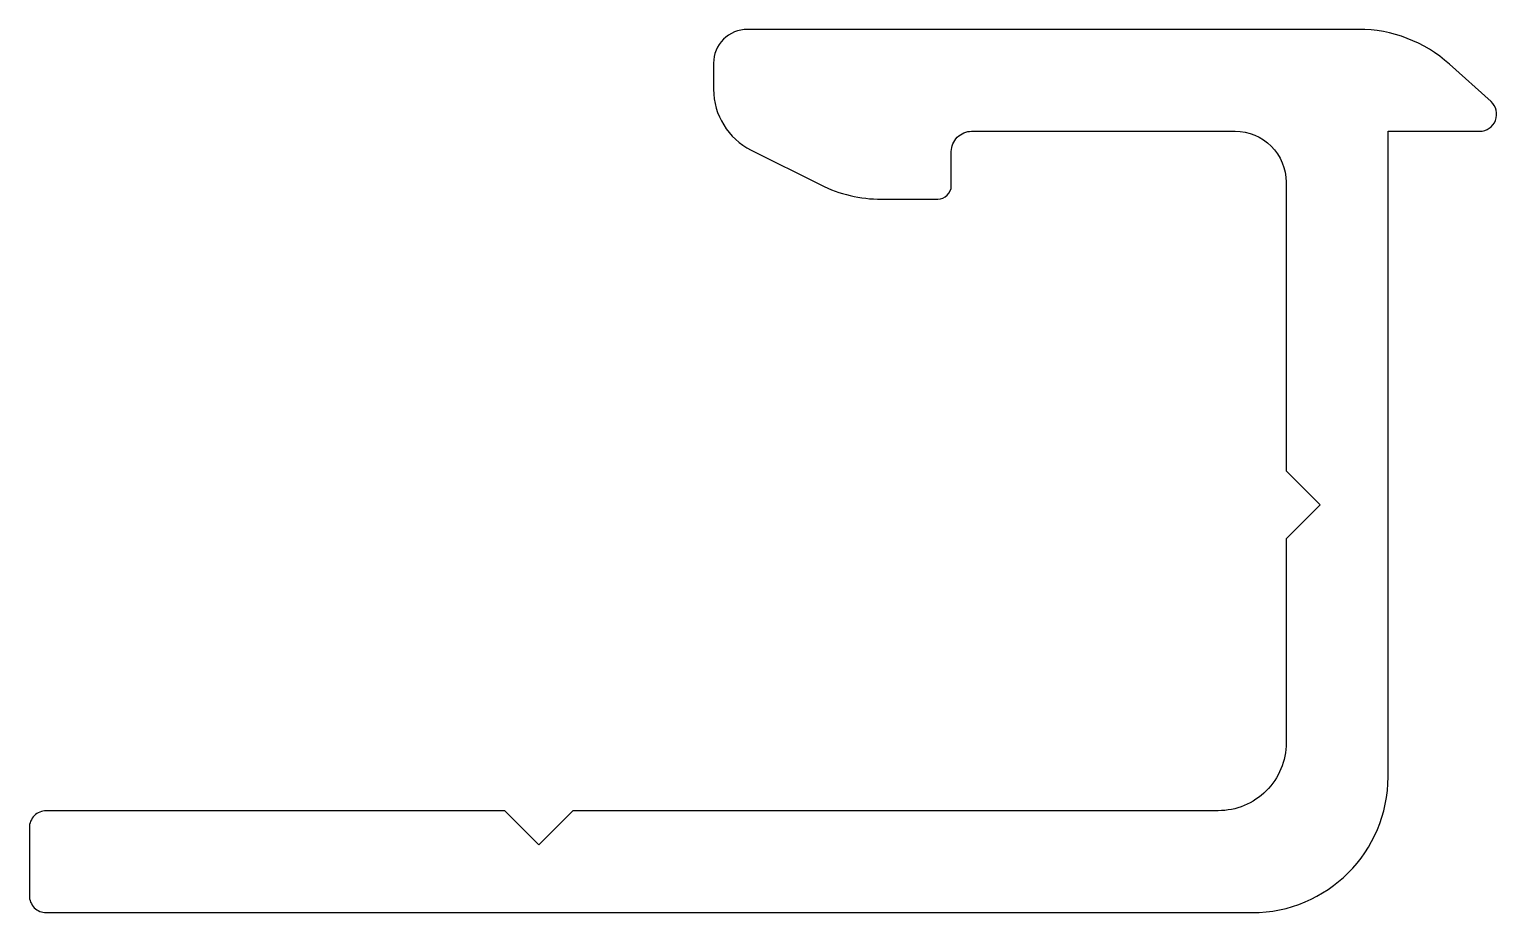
# Model space of a CAD drawing. Extents: x 488.4 to 510, y 548.3 to 561.3.
import ezdxf

# ---------------------------------------------------------------- set-up
doc = ezdxf.new("R2010")
doc.units = 0
doc.layers.get('0').update_dxf_attribs({"linetype": 'CONTINUOUS'})

msp = doc.modelspace()

# ---------------------------------------------------------------- linework, layer by layer
at = {"color": 7}
msp.add_lwpolyline([(506.415, 548.253, 0.414213), (508.415, 550.253), (508.415, 559.753), (509.764, 559.753, 0.687358), (509.931, 560.189), (509.318, 560.74, 0.185166), (507.981, 561.253), (498.986, 561.253, 0.414219), (498.486, 560.753), (498.486, 560.371, 0.284077), (499.039, 559.477), (500.064, 558.964, 0.116432), (500.958, 558.753), (501.786, 558.753, 0.414015), (501.986, 558.953), (501.986, 559.453, -0.414214), (502.286, 559.753), (506.165, 559.753, -0.414214), (506.915, 559.003), (506.915, 554.753), (507.415, 554.253), (506.915, 553.753), (506.915, 550.753, -0.414214), (505.915, 549.753), (496.415, 549.753), (495.915, 549.253), (495.415, 549.753), (488.665, 549.753, 0.414214), (488.415, 549.503), (488.415, 548.503, 0.414214), (488.665, 548.253), (506.416, 548.253), (506.415, 548.253)], format="xyb", dxfattribs=at)

doc.saveas('drawing.dxf')
